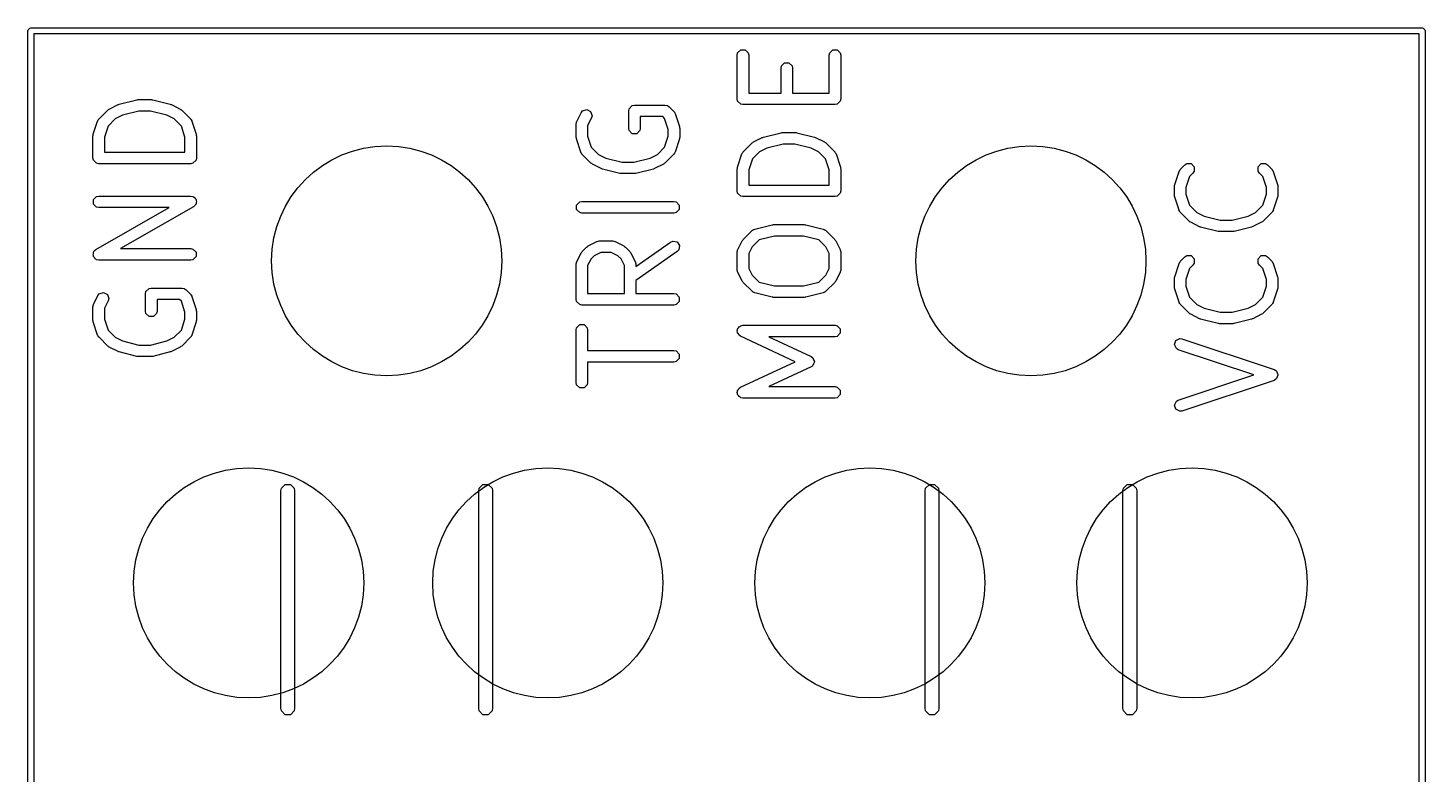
# Model space of a CAD drawing. Extents: x 131.9 to 144, y -91 to -61.8.
# Drawn here: x 131.88 to 144.03, y -68.26 to -61.77 of the extents above; entities that cross this region are included whole.
import ezdxf

# ---------------------------------------------------------------- set-up
doc = ezdxf.new("R2010")
doc.units = 0
doc.layers.add('BLACK', color=7, linetype='CONTINUOUS')

msp = doc.modelspace()

# ---------------------------------------------------------------- linework, layer by layer
at = {"layer": 'BLACK', "linetype": 'CONTINUOUS'}
for p, q in [((131.881736, -61.8), (131.883639, -61.790433)), ((131.881736, -91), (131.881736, -61.8)), ((131.883639, -61.790433), (131.897169, -61.776903)), ((131.897169, -61.776903), (131.906736, -61.775)), ((131.906736, -61.775), (144.000728, -61.775)), ((144.000728, -61.775), (144.010295, -61.776903)), ((144.010295, -61.776903), (144.023825, -61.790433)), ((144.023825, -61.790433), (144.025728, -61.8)), ((144.025728, -61.8), (144.025728, -91)), ((131.931736, -61.825), (131.931736, -90.975)), ((143.975728, -61.825), (131.931736, -61.825)), ((143.975728, -90.975), (143.975728, -61.825)), ((138.046895, -62.010401), (138.050701, -61.991267)), ((138.046895, -62.391353), (138.046895, -62.010401)), ((138.050701, -61.991267), (138.077761, -61.964207)), ((138.077761, -61.964207), (138.116029, -61.964207)), ((138.116029, -61.964207), (138.143089, -61.991267)), ((138.143089, -61.991267), (138.146895, -62.010401)), ((138.146895, -62.010401), (138.146895, -62.341353)), ((138.846895, -62.010401), (138.850701, -61.991267)), ((138.846895, -62.341353), (138.846895, -62.010401)), ((138.850701, -61.991267), (138.877761, -61.964207)), ((138.877761, -61.964207), (138.916029, -61.964207)), ((138.916029, -61.964207), (138.943089, -61.991267)), ((138.943089, -61.991267), (138.946895, -62.010401)), ((138.946895, -62.010401), (138.946895, -62.391353)), ((138.427847, -62.124687), (138.431653, -62.105553)), ((138.427847, -62.341353), (138.427847, -62.124687)), ((138.431653, -62.105553), (138.458713, -62.078493)), ((138.458713, -62.078493), (138.496981, -62.078493)), ((138.496981, -62.078493), (138.524041, -62.105553)), ((138.524041, -62.105553), (138.527847, -62.124687)), ((138.527847, -62.124687), (138.527847, -62.341353)), ((132.675244, -62.438085), (132.827625, -62.399989)), ((132.827625, -62.399989), (132.833742, -62.399691)), ((132.833742, -62.399691), (132.839752, -62.398496)), ((132.839752, -62.398496), (132.954038, -62.398496)), ((132.954038, -62.398496), (132.960047, -62.399691)), ((132.960047, -62.399691), (132.966165, -62.399989)), ((132.966165, -62.399989), (133.118546, -62.438085)), ((138.050701, -62.410487), (138.046895, -62.391353)), ((138.077761, -62.437547), (138.050701, -62.410487)), ((138.146895, -62.341353), (138.427847, -62.341353)), ((138.527847, -62.341353), (138.846895, -62.341353)), ((138.943089, -62.410487), (138.916029, -62.437547)), ((138.946895, -62.391353), (138.943089, -62.410487)), ((132.499635, -62.565522), (132.575825, -62.489332)), ((132.575825, -62.489332), (132.582491, -62.484877)), ((132.582491, -62.484877), (132.58882, -62.479966)), ((132.58882, -62.479966), (132.665011, -62.44187)), ((132.704821, -62.533768), (132.640797, -62.565779)), ((132.665011, -62.44187), (132.670293, -62.440423)), ((132.670293, -62.440423), (132.675244, -62.438085)), ((132.845907, -62.498496), (132.704821, -62.533768)), ((132.947883, -62.498496), (132.845907, -62.498496)), ((133.088967, -62.533767), (132.947883, -62.498496)), ((133.15299, -62.565779), (133.088967, -62.533767)), ((133.118546, -62.438085), (133.123498, -62.440424)), ((133.123498, -62.440424), (133.12878, -62.441871)), ((133.12878, -62.441871), (133.20497, -62.479966)), ((133.20497, -62.479966), (133.211298, -62.484877)), ((133.211298, -62.484877), (133.217964, -62.489331)), ((133.217964, -62.489331), (133.294155, -62.565522)), ((136.652174, -62.58804), (136.690269, -62.51185)), ((136.690269, -62.51185), (136.70223, -62.496438)), ((136.70223, -62.496438), (136.738535, -62.484337)), ((136.738535, -62.484337), (136.772763, -62.501451)), ((136.772763, -62.501451), (136.784864, -62.537756)), ((136.784864, -62.537756), (136.779711, -62.556572)), ((137.104038, -62.496115), (137.107844, -62.476981)), ((137.104038, -62.648496), (137.104038, -62.496115)), ((137.107844, -62.476981), (137.134904, -62.449921)), ((137.134904, -62.449921), (137.154038, -62.446115)), ((137.154038, -62.446115), (137.420704, -62.446115)), ((137.420704, -62.446115), (137.439838, -62.449921)), ((137.439838, -62.449921), (137.456059, -62.46076)), ((137.456059, -62.46076), (137.494155, -62.498856)), ((137.494155, -62.498856), (137.495545, -62.500937)), ((137.495545, -62.500937), (137.496573, -62.501451)), ((137.496573, -62.501451), (137.500543, -62.508416)), ((137.500543, -62.508416), (137.504994, -62.515077)), ((137.504994, -62.515077), (137.504994, -62.516224)), ((137.504994, -62.516224), (137.506234, -62.5184)), ((137.506234, -62.5184), (137.544329, -62.632685)), ((138.096895, -62.441353), (138.077761, -62.437547)), ((138.896895, -62.441353), (138.096895, -62.441353)), ((138.916029, -62.437547), (138.896895, -62.441353)), ((132.449461, -62.699352), (132.487556, -62.585066)), ((132.487556, -62.585066), (132.488796, -62.58289)), ((132.488796, -62.581743), (132.493246, -62.575082)), ((132.488796, -62.58289), (132.488796, -62.581743)), ((132.493246, -62.575082), (132.497217, -62.568117)), ((132.497217, -62.568117), (132.498244, -62.567603)), ((132.498244, -62.567603), (132.499635, -62.565522)), ((132.578691, -62.627885), (132.546895, -62.723275)), ((132.640797, -62.565779), (132.578691, -62.627885)), ((133.215099, -62.627887), (133.15299, -62.565779)), ((133.246895, -62.723275), (133.215099, -62.627887)), ((133.294155, -62.565522), (133.295545, -62.567603)), ((133.295545, -62.567603), (133.296573, -62.568117)), ((133.296573, -62.568117), (133.300543, -62.575082)), ((133.300543, -62.575082), (133.304994, -62.581743)), ((133.304994, -62.581743), (133.304994, -62.58289)), ((133.304994, -62.58289), (133.306234, -62.585066)), ((133.306234, -62.585066), (133.344329, -62.699352)), ((136.646895, -62.610401), (136.647383, -62.607944)), ((136.646895, -62.724687), (136.646895, -62.610401)), ((136.647021, -62.606856), (136.649137, -62.599128)), ((136.647383, -62.607944), (136.647021, -62.606856)), ((136.649137, -62.599128), (136.650701, -62.591267)), ((136.650701, -62.591267), (136.651512, -62.590455)), ((136.651512, -62.590455), (136.652174, -62.58804)), ((136.779711, -62.556572), (136.746895, -62.622204)), ((136.746895, -62.622204), (136.746895, -62.716574)), ((137.107844, -62.66763), (137.104038, -62.648496)), ((137.204038, -62.648496), (137.200232, -62.66763)), ((137.399994, -62.546115), (137.204038, -62.546115)), ((137.204038, -62.546115), (137.204038, -62.648496)), ((137.415098, -62.561219), (137.399994, -62.546115)), ((137.446895, -62.656609), (137.415098, -62.561219)), ((137.446895, -62.716574), (137.446895, -62.656609)), ((137.544329, -62.632685), (137.545331, -62.640633)), ((137.545331, -62.640633), (137.546895, -62.648496)), ((137.546895, -62.648496), (137.546895, -62.724687)), ((132.446895, -62.715163), (132.448458, -62.7073)), ((132.446895, -62.905639), (132.446895, -62.715163)), ((132.448458, -62.7073), (132.449461, -62.699352)), ((132.546895, -62.723275), (132.546895, -62.855639)), ((133.246895, -62.855639), (133.246895, -62.723275)), ((133.344329, -62.699352), (133.345331, -62.7073)), ((133.345331, -62.7073), (133.346895, -62.715163)), ((133.346895, -62.715163), (133.346895, -62.905639)), ((136.648458, -62.732549), (136.646895, -62.724687)), ((136.649461, -62.740498), (136.648458, -62.732549)), ((136.687556, -62.854784), (136.649461, -62.740498)), ((136.746895, -62.716574), (136.778691, -62.811964)), ((137.134904, -62.69469), (137.107844, -62.66763)), ((137.173172, -62.69469), (137.134904, -62.69469)), ((137.200232, -62.66763), (137.173172, -62.69469)), ((137.415099, -62.811962), (137.446895, -62.716574)), ((137.544329, -62.740498), (137.506234, -62.854784)), ((137.545331, -62.732549), (137.544329, -62.740498)), ((137.546895, -62.724687), (137.545331, -62.732549)), ((138.099635, -62.851236), (138.175825, -62.775046)), ((138.175825, -62.775046), (138.182491, -62.770591)), ((138.182491, -62.770591), (138.18882, -62.76568)), ((138.18882, -62.76568), (138.265011, -62.727584)), ((138.265011, -62.727584), (138.270293, -62.726137)), ((138.270293, -62.726137), (138.275244, -62.723799)), ((138.275244, -62.723799), (138.427625, -62.685703)), ((138.445907, -62.78421), (138.304821, -62.819482)), ((138.427625, -62.685703), (138.433742, -62.685405)), ((138.433742, -62.685405), (138.439752, -62.68421)), ((138.439752, -62.68421), (138.554038, -62.68421)), ((138.547883, -62.78421), (138.445907, -62.78421)), ((138.688967, -62.819481), (138.547883, -62.78421)), ((138.554038, -62.68421), (138.560047, -62.685405)), ((138.560047, -62.685405), (138.566165, -62.685703)), ((138.566165, -62.685703), (138.718546, -62.723799)), ((138.718546, -62.723799), (138.723498, -62.726138)), ((138.723498, -62.726138), (138.72878, -62.727585)), ((138.72878, -62.727585), (138.80497, -62.76568)), ((138.80497, -62.76568), (138.811298, -62.770591)), ((138.811298, -62.770591), (138.817964, -62.775045)), ((138.817964, -62.775045), (138.894155, -62.851236)), ((132.450701, -62.924773), (132.446895, -62.905639)), ((132.546895, -62.855639), (133.246895, -62.855639)), ((133.346895, -62.905639), (133.343089, -62.924773)), ((136.688796, -62.856959), (136.687556, -62.854784)), ((136.688796, -62.858107), (136.688796, -62.856959)), ((136.693246, -62.864767), (136.688796, -62.858107)), ((136.697217, -62.871733), (136.693246, -62.864767)), ((136.698244, -62.872246), (136.697217, -62.871733)), ((136.699635, -62.874328), (136.698244, -62.872246)), ((136.775825, -62.950518), (136.699635, -62.874328)), ((136.778691, -62.811964), (136.840797, -62.87407)), ((136.840797, -62.87407), (136.904821, -62.906081)), ((137.288967, -62.906082), (137.35299, -62.87407)), ((137.35299, -62.87407), (137.415099, -62.811962)), ((137.494155, -62.874328), (137.417964, -62.950519)), ((137.495545, -62.872246), (137.494155, -62.874328)), ((137.496573, -62.871733), (137.495545, -62.872246)), ((137.500543, -62.864767), (137.496573, -62.871733)), ((137.504994, -62.858107), (137.500543, -62.864767)), ((137.506234, -62.854784), (137.504994, -62.856959)), ((137.504994, -62.856959), (137.504994, -62.858107)), ((138.049461, -62.985066), (138.087556, -62.87078)), ((138.087556, -62.87078), (138.088796, -62.868604)), ((138.088796, -62.867457), (138.093246, -62.860796)), ((138.088796, -62.868604), (138.088796, -62.867457)), ((138.093246, -62.860796), (138.097217, -62.853831)), ((138.097217, -62.853831), (138.098244, -62.853317)), ((138.098244, -62.853317), (138.099635, -62.851236)), ((138.240797, -62.851493), (138.178691, -62.913599)), ((138.304821, -62.819482), (138.240797, -62.851493)), ((138.75299, -62.851493), (138.688967, -62.819481)), ((138.815099, -62.913601), (138.75299, -62.851493)), ((138.894155, -62.851236), (138.895545, -62.853317)), ((138.895545, -62.853317), (138.896573, -62.853831)), ((138.896573, -62.853831), (138.900543, -62.860796)), ((138.900543, -62.860796), (138.904994, -62.867457)), ((138.904994, -62.867457), (138.904994, -62.868604)), ((138.904994, -62.868604), (138.906234, -62.87078)), ((138.906234, -62.87078), (138.944329, -62.985066)), ((132.477761, -62.951833), (132.450701, -62.924773)), ((132.496895, -62.955639), (132.477761, -62.951833)), ((133.296895, -62.955639), (132.496895, -62.955639)), ((133.316029, -62.951833), (133.296895, -62.955639)), ((133.343089, -62.924773), (133.316029, -62.951833)), ((136.782491, -62.954972), (136.775825, -62.950518)), ((136.78882, -62.959884), (136.782491, -62.954972)), ((136.865011, -62.99798), (136.78882, -62.959884)), ((136.870293, -62.999426), (136.865011, -62.99798)), ((136.875244, -63.001765), (136.870293, -62.999426)), ((137.027625, -63.039861), (136.875244, -63.001765)), ((136.904821, -62.906081), (137.045907, -62.941354)), ((137.045907, -62.941354), (137.147883, -62.941354)), ((137.147883, -62.941354), (137.288967, -62.906082)), ((137.318546, -63.001765), (137.166165, -63.039861)), ((137.323498, -62.999425), (137.318546, -63.001765)), ((137.32878, -62.997979), (137.323498, -62.999425)), ((137.40497, -62.959884), (137.32878, -62.997979)), ((137.411298, -62.954972), (137.40497, -62.959884)), ((137.417964, -62.950519), (137.411298, -62.954972)), ((138.046895, -63.000877), (138.048458, -62.993014)), ((138.046895, -63.191353), (138.046895, -63.000877)), ((138.048458, -62.993014), (138.049461, -62.985066)), ((138.178691, -62.913599), (138.146895, -63.008989)), ((138.146895, -63.008989), (138.146895, -63.141353)), ((138.846895, -63.008989), (138.815099, -62.913601)), ((138.846895, -63.141353), (138.846895, -63.008989)), ((138.944329, -62.985066), (138.945331, -62.993014)), ((138.945331, -62.993014), (138.946895, -63.000877)), ((138.946895, -63.000877), (138.946895, -63.191353)), ((141.849461, -63.137447), (141.887556, -63.023162)), ((141.887556, -63.023162), (141.888796, -63.020986)), ((141.888796, -63.019839), (141.893249, -63.013173)), ((141.888796, -63.020986), (141.888796, -63.019839)), ((141.893249, -63.013173), (141.897217, -63.006213)), ((141.897217, -63.006213), (141.898242, -63.0057)), ((141.898242, -63.0057), (141.899634, -63.003618)), ((141.899634, -63.003618), (141.937729, -62.965522)), ((141.937729, -62.965522), (141.95395, -62.954684)), ((141.95395, -62.954684), (141.992219, -62.954683)), ((141.992219, -62.954683), (142.019278, -62.981742)), ((142.019279, -63.020011), (142.008441, -63.036232)), ((142.019278, -62.981742), (142.019279, -63.020011)), ((142.57451, -62.981743), (142.60157, -62.954683)), ((142.57451, -63.020011), (142.57451, -62.981743)), ((142.585349, -63.036232), (142.57451, -63.020011)), ((142.60157, -62.954683), (142.639838, -62.954683)), ((142.639838, -62.954683), (142.656059, -62.965522)), ((142.656059, -62.965522), (142.694155, -63.003618)), ((142.694155, -63.003618), (142.695545, -63.005699)), ((142.695545, -63.005699), (142.696573, -63.006213)), ((142.696573, -63.006213), (142.700543, -63.013178)), ((142.700543, -63.013178), (142.704994, -63.019839)), ((142.704994, -63.019839), (142.704994, -63.020986)), ((142.704994, -63.020986), (142.706234, -63.023162)), ((142.706234, -63.023162), (142.744329, -63.137447)), ((137.033742, -63.040158), (137.027625, -63.039861)), ((137.039752, -63.041354), (137.033742, -63.040158)), ((137.154038, -63.041354), (137.039752, -63.041354)), ((137.160047, -63.040158), (137.154038, -63.041354)), ((137.166165, -63.039861), (137.160047, -63.040158)), ((138.146895, -63.141353), (138.846895, -63.141353)), ((141.846895, -63.153258), (141.848458, -63.145395)), ((141.848458, -63.145395), (141.849461, -63.137447)), ((141.978691, -63.065982), (141.946895, -63.161371)), ((142.008441, -63.036232), (141.978691, -63.065982)), ((142.615098, -63.065981), (142.585349, -63.036232)), ((142.646895, -63.161371), (142.615098, -63.065981)), ((142.744329, -63.137447), (142.745331, -63.145395)), ((142.745331, -63.145395), (142.746895, -63.153258)), ((132.450701, -63.267457), (132.477761, -63.240397)), ((132.450701, -63.305725), (132.450701, -63.267457)), ((132.477761, -63.240397), (132.496895, -63.236591)), ((132.496895, -63.236591), (133.296895, -63.236591)), ((133.296895, -63.236591), (133.316029, -63.240397)), ((133.316029, -63.240397), (133.320883, -63.245251)), ((133.320883, -63.245251), (133.32751, -63.247059)), ((133.32751, -63.247059), (133.333935, -63.258303)), ((133.333935, -63.258303), (133.343089, -63.267457)), ((133.343089, -63.267457), (133.343089, -63.274322)), ((138.050701, -63.210487), (138.046895, -63.191353)), ((138.077761, -63.237547), (138.050701, -63.210487)), ((138.096895, -63.241353), (138.077761, -63.237547)), ((138.896895, -63.241353), (138.096895, -63.241353)), ((138.916029, -63.237547), (138.896895, -63.241353)), ((138.943089, -63.210487), (138.916029, -63.237547)), ((138.946895, -63.191353), (138.943089, -63.210487)), ((141.846895, -63.229449), (141.846895, -63.153258)), ((141.848458, -63.237311), (141.846895, -63.229449)), ((141.849461, -63.24526), (141.848458, -63.237311)), ((141.887556, -63.359546), (141.849461, -63.24526)), ((141.946895, -63.161371), (141.946895, -63.221336)), ((141.946895, -63.221336), (141.978691, -63.316726)), ((142.615099, -63.316724), (142.646895, -63.221336)), ((142.646895, -63.221336), (142.646895, -63.161371)), ((142.744329, -63.24526), (142.706234, -63.359546)), ((142.745331, -63.237311), (142.744329, -63.24526)), ((142.746895, -63.229449), (142.745331, -63.237311)), ((142.746895, -63.153258), (142.746895, -63.229449)), ((132.477761, -63.332785), (132.450701, -63.305725)), ((132.472088, -63.700322), (133.108617, -63.336591)), ((132.496895, -63.336591), (132.477761, -63.332785)), ((133.108617, -63.336591), (132.496895, -63.336591)), ((133.321702, -63.330003), (132.685173, -63.693734)), ((133.336427, -63.317205), (133.321702, -63.330003)), ((133.338233, -63.31058), (133.336427, -63.317205)), ((133.343089, -63.305725), (133.338233, -63.31058)), ((133.343089, -63.274322), (133.346496, -63.280285)), ((133.346496, -63.280285), (133.343089, -63.292777)), ((133.343089, -63.292777), (133.343089, -63.305725)), ((136.650701, -63.315076), (136.677761, -63.288016)), ((136.650701, -63.353344), (136.650701, -63.315076)), ((136.677761, -63.380404), (136.650701, -63.353344)), ((136.677761, -63.288016), (136.696895, -63.28421)), ((136.696895, -63.38421), (136.677761, -63.380404)), ((136.696895, -63.28421), (137.496895, -63.28421)), ((137.496895, -63.38421), (136.696895, -63.38421)), ((137.496895, -63.28421), (137.516029, -63.288016)), ((137.516029, -63.380404), (137.496895, -63.38421)), ((137.516029, -63.288016), (137.543089, -63.315076)), ((137.543089, -63.353344), (137.516029, -63.380404)), ((137.543089, -63.315076), (137.543089, -63.353344)), ((141.888796, -63.361721), (141.887556, -63.359546)), ((141.888796, -63.362869), (141.888796, -63.361721)), ((141.893246, -63.369529), (141.888796, -63.362869)), ((141.897217, -63.376495), (141.893246, -63.369529)), ((141.898244, -63.377008), (141.897217, -63.376495)), ((141.899635, -63.37909), (141.898244, -63.377008)), ((141.975825, -63.45528), (141.899635, -63.37909)), ((141.978691, -63.316726), (142.040797, -63.378832)), ((142.040797, -63.378832), (142.104821, -63.410843)), ((142.488967, -63.410844), (142.55299, -63.378832)), ((142.55299, -63.378832), (142.615099, -63.316724)), ((142.694155, -63.37909), (142.617964, -63.455281)), ((142.695545, -63.377008), (142.694155, -63.37909)), ((142.696573, -63.376495), (142.695545, -63.377008)), ((142.700543, -63.369529), (142.696573, -63.376495)), ((142.704994, -63.362869), (142.700543, -63.369529)), ((142.706234, -63.359546), (142.704994, -63.361721)), ((142.704994, -63.361721), (142.704994, -63.362869)), ((138.199053, -63.523798), (138.351435, -63.485703)), ((138.351435, -63.485703), (138.357553, -63.485405)), ((138.357553, -63.485405), (138.363561, -63.48421)), ((138.363561, -63.48421), (138.630228, -63.48421)), ((138.630228, -63.48421), (138.636237, -63.485405)), ((138.636237, -63.485405), (138.642355, -63.485703)), ((138.642355, -63.485703), (138.794736, -63.523798)), ((141.982491, -63.459734), (141.975825, -63.45528)), ((141.98882, -63.464646), (141.982491, -63.459734)), ((142.065011, -63.502742), (141.98882, -63.464646)), ((142.070293, -63.504188), (142.065011, -63.502742)), ((142.075244, -63.506527), (142.070293, -63.504188)), ((142.227625, -63.544623), (142.075244, -63.506527)), ((142.104821, -63.410843), (142.245907, -63.446116)), ((142.245907, -63.446116), (142.347883, -63.446116)), ((142.347883, -63.446116), (142.488967, -63.410844)), ((142.518546, -63.506527), (142.366165, -63.544623)), ((142.523498, -63.504187), (142.518546, -63.506527)), ((142.52878, -63.502741), (142.523498, -63.504187)), ((142.60497, -63.464646), (142.52878, -63.502741)), ((142.611298, -63.459734), (142.60497, -63.464646)), ((142.617964, -63.455281), (142.611298, -63.459734)), ((136.750724, -63.670442), (136.826915, -63.632346)), ((136.826915, -63.632346), (136.82933, -63.631684)), ((136.82933, -63.631684), (136.830142, -63.630873)), ((136.830142, -63.630873), (136.838003, -63.629309)), ((136.838003, -63.629309), (136.845731, -63.627193)), ((136.845731, -63.627193), (136.846819, -63.627555)), ((136.846819, -63.627555), (136.849276, -63.627067)), ((136.849276, -63.627067), (136.963561, -63.627067)), ((136.963561, -63.627067), (136.966017, -63.627555)), ((136.966017, -63.627555), (136.967106, -63.627193)), ((136.967106, -63.627193), (136.974833, -63.629309)), ((136.974833, -63.629309), (136.982695, -63.630873)), ((136.982695, -63.630873), (136.983506, -63.631684)), ((136.983506, -63.631684), (136.985922, -63.632346)), ((136.985922, -63.632346), (137.062113, -63.670442)), ((137.468222, -63.636106), (137.486079, -63.628251)), ((137.486079, -63.628251), (137.523766, -63.634901)), ((138.052174, -63.702325), (138.090269, -63.626135)), ((138.090269, -63.626135), (138.09518, -63.619806)), ((138.09518, -63.619806), (138.099634, -63.613141)), ((138.099634, -63.613141), (138.175825, -63.53695)), ((138.175825, -63.53695), (138.180327, -63.533941)), ((138.236743, -63.617452), (138.176082, -63.678114)), ((138.180327, -63.533941), (138.181414, -63.532131)), ((138.181414, -63.532131), (138.186952, -63.529514)), ((138.186952, -63.529514), (138.192046, -63.526111)), ((138.192046, -63.526111), (138.194157, -63.526111)), ((138.194157, -63.526111), (138.199053, -63.523798)), ((138.369716, -63.58421), (138.236743, -63.617452)), ((138.624073, -63.58421), (138.369716, -63.58421)), ((138.757046, -63.617453), (138.624073, -63.58421)), ((138.817707, -63.678114), (138.757046, -63.617453)), ((138.794736, -63.523798), (138.799632, -63.526111)), ((138.799632, -63.526111), (138.801743, -63.526111)), ((138.801743, -63.526111), (138.806834, -63.529513)), ((138.806834, -63.529513), (138.812376, -63.532131)), ((138.812376, -63.532131), (138.813462, -63.533942)), ((138.813462, -63.533942), (138.817964, -63.53695)), ((138.817964, -63.53695), (138.894155, -63.61314)), ((138.894155, -63.61314), (138.898609, -63.619806)), ((138.898609, -63.619806), (138.903521, -63.626135)), ((138.903521, -63.626135), (138.941616, -63.702325)), ((142.233742, -63.54492), (142.227625, -63.544623)), ((142.239752, -63.546116), (142.233742, -63.54492)), ((142.354038, -63.546116), (142.239752, -63.546116)), ((142.360047, -63.54492), (142.354038, -63.546116)), ((142.366165, -63.544623), (142.360047, -63.54492)), ((132.447294, -63.75004), (132.450701, -63.737547)), ((132.450701, -63.756002), (132.447294, -63.75004)), ((132.450701, -63.7246), (132.455556, -63.719744)), ((132.450701, -63.737547), (132.450701, -63.7246)), ((132.455556, -63.719744), (132.457363, -63.71312)), ((132.457363, -63.71312), (132.472088, -63.700322)), ((132.685173, -63.693734), (133.296895, -63.693734)), ((133.296895, -63.693734), (133.316029, -63.69754)), ((133.316029, -63.69754), (133.343089, -63.7246)), ((133.343089, -63.7246), (133.343089, -63.762868)), ((136.652174, -63.807087), (136.690269, -63.730897)), ((136.690269, -63.730897), (136.695184, -63.724562)), ((136.695184, -63.724562), (136.699635, -63.717903)), ((136.699635, -63.717903), (136.737729, -63.679808)), ((136.737729, -63.679808), (136.744395, -63.675353)), ((136.744395, -63.675353), (136.750724, -63.670442)), ((136.861079, -63.727067), (136.802703, -63.756255)), ((136.951758, -63.727067), (136.861079, -63.727067)), ((137.010134, -63.756255), (136.951758, -63.727067)), ((137.062113, -63.670442), (137.068444, -63.675355)), ((137.068444, -63.675355), (137.075107, -63.679808)), ((137.075107, -63.679808), (137.113202, -63.717902)), ((137.113202, -63.717902), (137.117656, -63.724568)), ((137.117656, -63.724568), (137.122568, -63.730897)), ((137.122568, -63.730897), (137.160663, -63.807087)), ((137.165942, -63.847701), (137.468222, -63.636106)), ((137.525568, -63.718029), (137.165942, -63.969767)), ((137.523766, -63.634901), (137.545711, -63.666252)), ((137.53906, -63.703938), (137.525568, -63.718029)), ((137.545711, -63.666252), (137.53906, -63.703938)), ((138.046895, -63.724686), (138.047383, -63.722229)), ((138.046895, -63.877067), (138.046895, -63.724686)), ((138.047021, -63.721141), (138.049137, -63.713413)), ((138.047383, -63.722229), (138.047021, -63.721141)), ((138.049137, -63.713413), (138.050701, -63.705552)), ((138.050701, -63.705552), (138.051512, -63.70474)), ((138.051512, -63.70474), (138.052174, -63.702325)), ((138.176082, -63.678114), (138.146895, -63.736489)), ((138.146895, -63.736489), (138.146895, -63.865264)), ((138.846895, -63.736489), (138.817707, -63.678114)), ((138.846895, -63.865264), (138.846895, -63.736489)), ((138.941616, -63.702325), (138.942277, -63.70474)), ((138.942277, -63.70474), (138.943089, -63.705552)), ((138.943089, -63.705552), (138.944652, -63.713413)), ((138.944652, -63.713413), (138.946769, -63.721141)), ((138.946769, -63.721141), (138.946406, -63.722229)), ((138.946406, -63.722229), (138.946895, -63.724686)), ((138.946895, -63.724686), (138.946895, -63.877067)), ((141.937729, -63.765522), (141.95395, -63.754684)), ((141.95395, -63.754684), (141.992219, -63.754683)), ((141.992219, -63.754683), (142.019278, -63.781742)), ((142.57451, -63.781743), (142.60157, -63.754683)), ((142.60157, -63.754683), (142.639838, -63.754683)), ((142.639838, -63.754683), (142.656059, -63.765522)), ((132.450701, -63.762868), (132.450701, -63.756002)), ((132.459856, -63.772023), (132.450701, -63.762868)), ((132.466281, -63.783266), (132.459856, -63.772023)), ((132.472905, -63.785072), (132.466281, -63.783266)), ((132.477761, -63.789928), (132.472905, -63.785072)), ((132.496895, -63.793734), (132.477761, -63.789928)), ((133.296895, -63.793734), (132.496895, -63.793734)), ((133.316029, -63.789928), (133.296895, -63.793734)), ((133.343089, -63.762868), (133.316029, -63.789928)), ((136.646895, -63.829448), (136.647383, -63.826991)), ((136.646895, -64.13421), (136.646895, -63.829448)), ((136.647021, -63.825903), (136.649137, -63.818175)), ((136.647383, -63.826991), (136.647021, -63.825903)), ((136.649137, -63.818175), (136.650701, -63.810314)), ((136.650701, -63.810314), (136.651512, -63.809502)), ((136.651512, -63.809502), (136.652174, -63.807087)), ((136.776082, -63.782875), (136.746895, -63.841251)), ((136.746895, -63.841251), (136.746895, -64.08421)), ((136.802703, -63.756255), (136.776082, -63.782875)), ((137.036754, -63.782876), (137.010134, -63.756255)), ((137.065942, -63.841251), (137.036754, -63.782876)), ((137.065942, -64.08421), (137.065942, -63.841251)), ((137.160663, -63.807087), (137.161324, -63.809502)), ((137.161324, -63.809502), (137.162136, -63.810314)), ((137.162136, -63.810314), (137.163699, -63.818175)), ((137.163699, -63.818175), (137.165816, -63.825903)), ((137.165816, -63.825903), (137.165453, -63.826991)), ((137.165453, -63.826991), (137.165942, -63.829448)), ((137.165942, -63.829448), (137.165942, -63.847701)), ((138.047383, -63.879523), (138.046895, -63.877067)), ((138.146895, -63.865264), (138.176083, -63.923641)), ((138.817708, -63.923638), (138.846895, -63.865264)), ((138.946895, -63.877067), (138.946406, -63.879523)), ((141.849461, -63.937447), (141.887556, -63.823162)), ((141.887556, -63.823162), (141.888796, -63.820986)), ((141.888796, -63.819839), (141.893249, -63.813173)), ((141.888796, -63.820986), (141.888796, -63.819839)), ((141.893249, -63.813173), (141.897217, -63.806213)), ((141.897217, -63.806213), (141.898242, -63.8057)), ((141.898242, -63.8057), (141.899634, -63.803618)), ((141.899634, -63.803618), (141.937729, -63.765522)), ((141.978691, -63.865982), (141.946895, -63.961371)), ((142.008441, -63.836232), (141.978691, -63.865982)), ((142.019279, -63.820011), (142.008441, -63.836232)), ((142.019278, -63.781742), (142.019279, -63.820011)), ((142.57451, -63.820011), (142.57451, -63.781743)), ((142.585349, -63.836232), (142.57451, -63.820011)), ((142.615098, -63.865981), (142.585349, -63.836232)), ((142.646895, -63.961371), (142.615098, -63.865981)), ((142.656059, -63.765522), (142.694155, -63.803618)), ((142.694155, -63.803618), (142.695545, -63.805699)), ((142.695545, -63.805699), (142.696573, -63.806213)), ((142.696573, -63.806213), (142.700543, -63.813178)), ((142.700543, -63.813178), (142.704994, -63.819839)), ((142.704994, -63.819839), (142.704994, -63.820986)), ((142.704994, -63.820986), (142.706234, -63.823162)), ((142.706234, -63.823162), (142.744329, -63.937447)), ((137.165942, -63.969767), (137.165942, -64.08421)), ((138.047021, -63.880611), (138.047383, -63.879523)), ((138.049136, -63.888335), (138.047021, -63.880611)), ((138.050701, -63.896201), (138.049136, -63.888335)), ((138.051512, -63.897012), (138.050701, -63.896201)), ((138.052174, -63.899427), (138.051512, -63.897012)), ((138.090269, -63.975619), (138.052174, -63.899427)), ((138.095182, -63.98195), (138.090269, -63.975619)), ((138.099635, -63.988613), (138.095182, -63.98195)), ((138.175825, -64.064803), (138.099635, -63.988613)), ((138.176083, -63.923641), (138.236741, -63.984299)), ((138.236741, -63.984299), (138.369716, -64.017544)), ((138.624073, -64.017544), (138.757046, -63.9843)), ((138.757046, -63.9843), (138.817708, -63.923638)), ((138.894155, -63.988613), (138.817964, -64.064804)), ((138.898609, -63.981946), (138.894155, -63.988613)), ((138.903521, -63.975618), (138.898609, -63.981946)), ((138.941617, -63.899427), (138.903521, -63.975618)), ((138.942278, -63.897011), (138.941617, -63.899427)), ((138.943089, -63.896201), (138.942278, -63.897011)), ((138.944652, -63.88834), (138.943089, -63.896201)), ((138.946769, -63.880611), (138.944652, -63.88834)), ((138.946406, -63.879523), (138.946769, -63.880611)), ((141.846895, -63.953258), (141.848458, -63.945395)), ((141.846895, -64.029449), (141.846895, -63.953258)), ((141.848458, -63.945395), (141.849461, -63.937447)), ((141.946895, -63.961371), (141.946895, -64.021336)), ((142.646895, -64.021336), (142.646895, -63.961371)), ((142.744329, -63.937447), (142.745331, -63.945395)), ((142.745331, -63.945395), (142.746895, -63.953258)), ((142.746895, -63.953258), (142.746895, -64.029449)), ((132.452174, -64.178516), (132.490269, -64.102326)), ((132.490269, -64.102326), (132.50223, -64.086914)), ((132.50223, -64.086914), (132.538535, -64.074813)), ((132.538535, -64.074813), (132.572763, -64.091927)), ((132.572763, -64.091927), (132.584864, -64.128232)), ((132.904038, -64.086591), (132.907844, -64.067457)), ((132.904038, -64.238972), (132.904038, -64.086591)), ((132.907844, -64.067457), (132.934904, -64.040397)), ((132.934904, -64.040397), (132.954038, -64.036591)), ((132.954038, -64.036591), (133.220704, -64.036591)), ((133.220704, -64.036591), (133.239838, -64.040397)), ((133.239838, -64.040397), (133.256059, -64.051236)), ((133.256059, -64.051236), (133.294155, -64.089332)), ((133.294155, -64.089332), (133.295545, -64.091413)), ((133.295545, -64.091413), (133.296573, -64.091927)), ((133.296573, -64.091927), (133.300543, -64.098892)), ((133.300543, -64.098892), (133.304994, -64.105553)), ((133.304994, -64.105553), (133.304994, -64.1067)), ((133.304994, -64.1067), (133.306234, -64.108876)), ((133.306234, -64.108876), (133.344329, -64.223161)), ((136.746895, -64.08421), (137.065942, -64.08421)), ((137.165942, -64.08421), (137.496895, -64.08421)), ((137.496895, -64.08421), (137.516029, -64.088016)), ((137.516029, -64.088016), (137.543089, -64.115076)), ((137.543089, -64.115076), (137.543089, -64.153344)), ((138.180326, -64.06781), (138.175825, -64.064803)), ((138.181413, -64.069622), (138.180326, -64.06781)), ((138.186954, -64.072239), (138.181413, -64.069622)), ((138.192046, -64.075642), (138.186954, -64.072239)), ((138.194157, -64.075642), (138.192046, -64.075642)), ((138.199053, -64.077955), (138.194157, -64.075642)), ((138.351434, -64.116051), (138.199053, -64.077955)), ((138.357551, -64.116348), (138.351434, -64.116051)), ((138.363561, -64.117544), (138.357551, -64.116348)), ((138.630228, -64.117544), (138.363561, -64.117544)), ((138.369716, -64.017544), (138.624073, -64.017544)), ((138.636237, -64.116348), (138.630228, -64.117544)), ((138.642355, -64.116051), (138.636237, -64.116348)), ((138.794736, -64.077955), (138.642355, -64.116051)), ((138.799632, -64.075642), (138.794736, -64.077955)), ((138.801743, -64.075642), (138.799632, -64.075642)), ((138.806836, -64.072238), (138.801743, -64.075642)), ((138.812376, -64.069622), (138.806836, -64.072238)), ((138.813462, -64.067811), (138.812376, -64.069622)), ((138.817964, -64.064804), (138.813462, -64.067811)), ((141.848458, -64.037311), (141.846895, -64.029449)), ((141.849461, -64.04526), (141.848458, -64.037311)), ((141.887556, -64.159546), (141.849461, -64.04526)), ((141.946895, -64.021336), (141.978691, -64.116726)), ((141.978691, -64.116726), (142.040797, -64.178832)), ((142.55299, -64.178832), (142.615099, -64.116724)), ((142.615099, -64.116724), (142.646895, -64.021336)), ((142.744329, -64.04526), (142.706234, -64.159546)), ((142.745331, -64.037311), (142.744329, -64.04526)), ((142.746895, -64.029449), (142.745331, -64.037311)), ((132.446895, -64.200877), (132.447383, -64.19842)), ((132.446895, -64.315163), (132.446895, -64.200877)), ((132.447021, -64.197332), (132.449137, -64.189604)), ((132.447383, -64.19842), (132.447021, -64.197332)), ((132.449137, -64.189604), (132.450701, -64.181743)), ((132.450701, -64.181743), (132.451512, -64.180931)), ((132.451512, -64.180931), (132.452174, -64.178516)), ((132.579711, -64.147048), (132.546895, -64.21268)), ((132.546895, -64.21268), (132.546895, -64.30705)), ((132.584864, -64.128232), (132.579711, -64.147048)), ((132.907844, -64.258106), (132.904038, -64.238972)), ((133.004038, -64.238972), (133.000232, -64.258106)), ((133.199994, -64.136591), (133.004038, -64.136591)), ((133.004038, -64.136591), (133.004038, -64.238972)), ((133.215098, -64.151695), (133.199994, -64.136591)), ((133.246895, -64.247085), (133.215098, -64.151695)), ((133.344329, -64.223161), (133.345331, -64.231109)), ((133.345331, -64.231109), (133.346895, -64.238972)), ((133.346895, -64.238972), (133.346895, -64.315163)), ((136.650701, -64.153344), (136.646895, -64.13421)), ((136.677761, -64.180404), (136.650701, -64.153344)), ((136.696895, -64.18421), (136.677761, -64.180404)), ((137.496895, -64.18421), (136.696895, -64.18421)), ((137.516029, -64.180404), (137.496895, -64.18421)), ((137.543089, -64.153344), (137.516029, -64.180404)), ((141.888796, -64.161721), (141.887556, -64.159546)), ((141.888796, -64.162869), (141.888796, -64.161721)), ((141.893246, -64.169529), (141.888796, -64.162869)), ((141.897217, -64.176495), (141.893246, -64.169529)), ((141.898244, -64.177008), (141.897217, -64.176495)), ((141.899635, -64.17909), (141.898244, -64.177008)), ((141.975825, -64.25528), (141.899635, -64.17909)), ((142.040797, -64.178832), (142.104821, -64.210843)), ((142.104821, -64.210843), (142.245907, -64.246116)), ((142.347883, -64.246116), (142.488967, -64.210844)), ((142.488967, -64.210844), (142.55299, -64.178832)), ((142.694155, -64.17909), (142.617964, -64.255281)), ((142.695545, -64.177008), (142.694155, -64.17909)), ((142.696573, -64.176495), (142.695545, -64.177008)), ((142.700543, -64.169529), (142.696573, -64.176495)), ((142.704994, -64.162869), (142.700543, -64.169529)), ((142.706234, -64.159546), (142.704994, -64.161721)), ((142.704994, -64.161721), (142.704994, -64.162869)), ((132.448458, -64.323025), (132.446895, -64.315163)), ((132.449461, -64.330974), (132.448458, -64.323025)), ((132.487556, -64.44526), (132.449461, -64.330974)), ((132.546895, -64.30705), (132.578691, -64.40244)), ((132.934904, -64.285166), (132.907844, -64.258106)), ((132.973172, -64.285166), (132.934904, -64.285166)), ((133.000232, -64.258106), (132.973172, -64.285166)), ((133.215099, -64.402438), (133.246895, -64.30705)), ((133.246895, -64.30705), (133.246895, -64.247085)), ((133.344329, -64.330974), (133.306234, -64.44526)), ((133.345331, -64.323025), (133.344329, -64.330974)), ((133.346895, -64.315163), (133.345331, -64.323025)), ((136.650701, -64.381743), (136.677761, -64.354683)), ((136.677761, -64.354683), (136.716029, -64.354683)), ((136.716029, -64.354683), (136.743089, -64.381743)), ((138.077761, -64.364207), (138.096895, -64.360401)), ((138.096895, -64.360401), (138.896895, -64.360401)), ((138.896895, -64.360401), (138.916029, -64.364207)), ((141.982491, -64.259734), (141.975825, -64.25528)), ((141.98882, -64.264646), (141.982491, -64.259734)), ((142.065011, -64.302742), (141.98882, -64.264646)), ((142.070293, -64.304188), (142.065011, -64.302742)), ((142.075244, -64.306527), (142.070293, -64.304188)), ((142.227625, -64.344623), (142.075244, -64.306527)), ((142.233742, -64.34492), (142.227625, -64.344623)), ((142.239752, -64.346116), (142.233742, -64.34492)), ((142.354038, -64.346116), (142.239752, -64.346116)), ((142.245907, -64.246116), (142.347883, -64.246116)), ((142.360047, -64.34492), (142.354038, -64.346116)), ((142.366165, -64.344623), (142.360047, -64.34492)), ((142.518546, -64.306527), (142.366165, -64.344623)), ((142.523498, -64.304187), (142.518546, -64.306527)), ((142.52878, -64.302741), (142.523498, -64.304187)), ((142.60497, -64.264646), (142.52878, -64.302741)), ((142.611298, -64.259734), (142.60497, -64.264646)), ((142.617964, -64.255281), (142.611298, -64.259734)), ((132.488796, -64.447435), (132.487556, -64.44526)), ((132.488796, -64.448583), (132.488796, -64.447435)), ((132.493246, -64.455243), (132.488796, -64.448583)), ((132.497217, -64.462209), (132.493246, -64.455243)), ((132.498244, -64.462722), (132.497217, -64.462209)), ((132.499635, -64.464804), (132.498244, -64.462722)), ((132.575825, -64.540994), (132.499635, -64.464804)), ((132.578691, -64.40244), (132.640797, -64.464546)), ((132.640797, -64.464546), (132.704821, -64.496557)), ((133.088967, -64.496558), (133.15299, -64.464546)), ((133.15299, -64.464546), (133.215099, -64.402438)), ((133.294155, -64.464804), (133.217964, -64.540995)), ((133.295545, -64.462722), (133.294155, -64.464804)), ((133.296573, -64.462209), (133.295545, -64.462722)), ((133.300543, -64.455243), (133.296573, -64.462209)), ((133.304994, -64.448583), (133.300543, -64.455243)), ((133.306234, -64.44526), (133.304994, -64.447435)), ((133.304994, -64.447435), (133.304994, -64.448583)), ((136.646895, -64.400877), (136.650701, -64.381743)), ((136.646895, -64.85802), (136.646895, -64.400877)), ((136.743089, -64.381743), (136.746895, -64.400877)), ((136.746895, -64.400877), (136.746895, -64.579449)), ((138.046943, -64.408205), (138.050701, -64.400152)), ((138.050701, -64.418539), (138.046943, -64.408205)), ((138.050701, -64.391267), (138.058475, -64.383492)), ((138.050701, -64.400152), (138.050701, -64.391267)), ((138.050701, -64.429535), (138.050701, -64.418539)), ((138.056983, -64.435817), (138.050701, -64.429535)), ((138.060021, -64.44417), (138.056983, -64.435817)), ((138.058475, -64.383492), (138.063126, -64.373527)), ((138.075751, -64.45571), (138.060021, -64.44417)), ((138.063126, -64.373527), (138.071478, -64.370489)), ((138.071478, -64.370489), (138.077761, -64.364207)), ((138.550088, -64.677067), (138.075751, -64.45571)), ((138.896895, -64.460401), (138.322272, -64.460401)), ((138.322272, -64.460401), (138.689467, -64.631759)), ((138.916029, -64.456595), (138.896895, -64.460401)), ((138.916029, -64.364207), (138.943089, -64.391267)), ((138.943089, -64.429535), (138.916029, -64.456595)), ((138.943089, -64.391267), (138.943089, -64.429535)), ((141.859122, -64.491927), (141.893351, -64.474813)), ((141.893351, -64.474813), (141.912706, -64.477253)), ((141.912706, -64.477253), (142.712707, -64.743919)), ((132.582491, -64.545448), (132.575825, -64.540994)), ((132.58882, -64.55036), (132.582491, -64.545448)), ((132.665011, -64.588456), (132.58882, -64.55036)), ((132.670293, -64.589902), (132.665011, -64.588456)), ((132.675244, -64.592241), (132.670293, -64.589902)), ((132.827625, -64.630337), (132.675244, -64.592241)), ((132.704821, -64.496557), (132.845907, -64.53183)), ((132.845907, -64.53183), (132.947883, -64.53183)), ((132.947883, -64.53183), (133.088967, -64.496558)), ((133.118546, -64.592241), (132.966165, -64.630337)), ((133.123498, -64.589901), (133.118546, -64.592241)), ((133.12878, -64.588455), (133.123498, -64.589901)), ((133.20497, -64.55036), (133.12878, -64.588455)), ((133.211298, -64.545448), (133.20497, -64.55036)), ((133.217964, -64.540995), (133.211298, -64.545448)), ((136.746895, -64.579449), (137.496895, -64.579449)), ((137.496895, -64.579449), (137.516029, -64.583255)), ((137.516029, -64.583255), (137.543089, -64.610315)), ((141.847021, -64.528231), (141.859122, -64.491927)), ((141.864135, -64.56246), (141.847021, -64.528231)), ((141.881084, -64.572121), (141.864135, -64.56246)), ((142.538781, -64.791352), (141.881084, -64.572121)), ((132.833742, -64.630634), (132.827625, -64.630337)), ((132.839752, -64.63183), (132.833742, -64.630634)), ((132.954038, -64.63183), (132.839752, -64.63183)), ((132.960047, -64.630634), (132.954038, -64.63183)), ((132.966165, -64.630337), (132.960047, -64.630634)), ((137.496895, -64.679449), (136.746895, -64.679449)), ((136.746895, -64.679449), (136.746895, -64.85802)), ((137.516029, -64.675643), (137.496895, -64.679449)), ((137.543089, -64.648583), (137.516029, -64.675643)), ((137.543089, -64.610315), (137.543089, -64.648583)), ((138.075751, -64.898425), (138.550088, -64.677067)), ((138.689468, -64.722377), (138.322273, -64.893734)), ((138.689467, -64.631759), (138.699856, -64.639381)), ((138.699857, -64.714754), (138.689468, -64.722377)), ((138.699856, -64.639381), (138.702092, -64.640194)), ((138.702092, -64.713942), (138.699857, -64.714754)), ((138.702092, -64.640194), (138.702678, -64.641451)), ((138.702678, -64.712684), (138.702092, -64.713942)), ((138.702678, -64.641451), (138.705197, -64.643299)), ((138.705197, -64.710837), (138.702678, -64.712684)), ((138.705197, -64.643299), (138.711041, -64.659371)), ((138.711041, -64.694764), (138.705197, -64.710837)), ((138.711041, -64.659371), (138.718275, -64.674872)), ((138.718275, -64.679264), (138.711041, -64.694764)), ((138.718275, -64.674872), (138.717476, -64.677068)), ((138.717476, -64.677068), (138.718275, -64.679264)), ((141.881084, -65.010586), (142.538781, -64.791352)), ((142.712706, -64.838787), (141.912706, -65.105454)), ((142.729655, -64.829126), (142.712706, -64.838787)), ((142.712707, -64.743919), (142.729655, -64.75358)), ((142.729655, -64.75358), (142.731325, -64.756922)), ((142.731325, -64.825783), (142.729655, -64.829126)), ((142.731325, -64.756922), (142.734668, -64.758593)), ((142.734668, -64.824113), (142.731325, -64.825783)), ((142.734668, -64.758593), (142.739681, -64.773632)), ((142.739681, -64.809073), (142.734668, -64.824113)), ((142.739681, -64.773632), (142.746769, -64.787809)), ((142.746769, -64.794897), (142.739681, -64.809073)), ((142.746769, -64.787809), (142.745587, -64.791353)), ((142.745587, -64.791353), (142.746769, -64.794897)), ((136.650701, -64.877154), (136.646895, -64.85802)), ((136.677761, -64.904214), (136.650701, -64.877154)), ((136.716029, -64.904214), (136.677761, -64.904214)), ((136.743089, -64.877154), (136.716029, -64.904214)), ((136.746895, -64.85802), (136.743089, -64.877154)), ((138.046943, -64.94593), (138.050701, -64.935595)), ((138.050701, -64.953982), (138.046943, -64.94593)), ((138.050701, -64.9246), (138.056983, -64.918317)), ((138.050701, -64.935595), (138.050701, -64.9246)), ((138.050701, -64.962868), (138.050701, -64.953982)), ((138.058475, -64.970642), (138.050701, -64.962868)), ((138.056983, -64.918317), (138.060021, -64.909965)), ((138.060021, -64.909965), (138.075751, -64.898425)), ((138.322273, -64.893734), (138.896895, -64.893734)), ((138.896895, -64.893734), (138.916029, -64.89754)), ((138.916029, -64.89754), (138.943089, -64.9246)), ((138.943089, -64.962868), (138.916029, -64.989928)), ((138.943089, -64.9246), (138.943089, -64.962868)), ((138.063126, -64.980608), (138.058475, -64.970642)), ((138.071478, -64.983645), (138.063126, -64.980608)), ((138.077761, -64.989928), (138.071478, -64.983645)), ((138.096895, -64.993734), (138.077761, -64.989928)), ((138.896895, -64.993734), (138.096895, -64.993734)), ((138.916029, -64.989928), (138.896895, -64.993734)), ((141.847021, -65.054476), (141.864135, -65.020247)), ((141.859122, -65.09078), (141.847021, -65.054476)), ((141.893351, -65.107894), (141.859122, -65.09078)), ((141.864135, -65.020247), (141.881084, -65.010586)), ((141.912706, -65.105454), (141.893351, -65.107894)), ((134.08, -65.8), (134.084567, -65.777039)), ((134.08, -67.69), (134.08, -65.8)), ((134.084567, -65.777039), (134.117039, -65.744567)), ((134.117039, -65.744567), (134.162961, -65.744567)), ((134.162961, -65.744567), (134.195433, -65.777039)), ((134.195433, -65.777039), (134.2, -65.8)), ((134.2, -65.8), (134.2, -67.69)), ((135.8, -65.8), (135.804567, -65.777039)), ((135.8, -67.69), (135.8, -65.8)), ((135.804567, -65.777039), (135.837039, -65.744567)), ((135.837039, -65.744567), (135.882961, -65.744567)), ((135.882961, -65.744567), (135.915433, -65.777039)), ((135.915433, -65.777039), (135.92, -65.8)), ((135.92, -65.8), (135.92, -67.69)), ((139.68, -65.8), (139.684567, -65.777039)), ((139.68, -67.69), (139.68, -65.8)), ((139.684567, -65.777039), (139.717039, -65.744567)), ((139.717039, -65.744567), (139.762961, -65.744567)), ((139.762961, -65.744567), (139.795433, -65.777039)), ((139.795433, -65.777039), (139.8, -65.8)), ((139.8, -65.8), (139.8, -67.69)), ((141.4, -65.8), (141.404567, -65.777039)), ((141.4, -67.69), (141.4, -65.8)), ((141.404567, -65.777039), (141.437039, -65.744567)), ((141.437039, -65.744567), (141.482961, -65.744567)), ((141.482961, -65.744567), (141.515433, -65.777039)), ((141.515433, -65.777039), (141.52, -65.8)), ((141.52, -65.8), (141.52, -67.69)), ((134.084567, -67.712961), (134.08, -67.69)), ((134.117039, -67.745433), (134.084567, -67.712961)), ((134.162961, -67.745433), (134.117039, -67.745433)), ((134.195433, -67.712961), (134.162961, -67.745433)), ((134.2, -67.69), (134.195433, -67.712961)), ((135.804567, -67.712961), (135.8, -67.69)), ((135.837039, -67.745433), (135.804567, -67.712961)), ((135.882961, -67.745433), (135.837039, -67.745433)), ((135.915433, -67.712961), (135.882961, -67.745433)), ((135.92, -67.69), (135.915433, -67.712961)), ((139.684567, -67.712961), (139.68, -67.69)), ((139.717039, -67.745433), (139.684567, -67.712961)), ((139.762961, -67.745433), (139.717039, -67.745433)), ((139.795433, -67.712961), (139.762961, -67.745433)), ((139.8, -67.69), (139.795433, -67.712961)), ((141.404567, -67.712961), (141.4, -67.69)), ((141.437039, -67.745433), (141.404567, -67.712961)), ((141.482961, -67.745433), (141.437039, -67.745433)), ((141.515433, -67.712961), (141.482961, -67.745433)), ((141.52, -67.69), (141.515433, -67.712961))]:
    msp.add_line(p, q, dxfattribs=at)
at = {"layer": 'BLACK'}
for centre in [(135, -63.8), (135, -63.8), (140.6, -63.8), (140.6, -63.8), (133.8, -66.6), (133.8, -66.6), (136.4, -66.6), (136.4, -66.6), (139.2, -66.6), (139.2, -66.6), (142, -66.6), (142, -66.6)]:
    msp.add_circle(centre, 1, dxfattribs=at)
at = {"layer": 'WHITE'}
for centre in [(135, -63.8), (140.6, -63.8), (133.8, -66.6), (136.4, -66.6), (139.2, -66.6), (142, -66.6)]:
    msp.add_circle(centre, 0.999999, dxfattribs=at)

doc.saveas('drawing.dxf')
